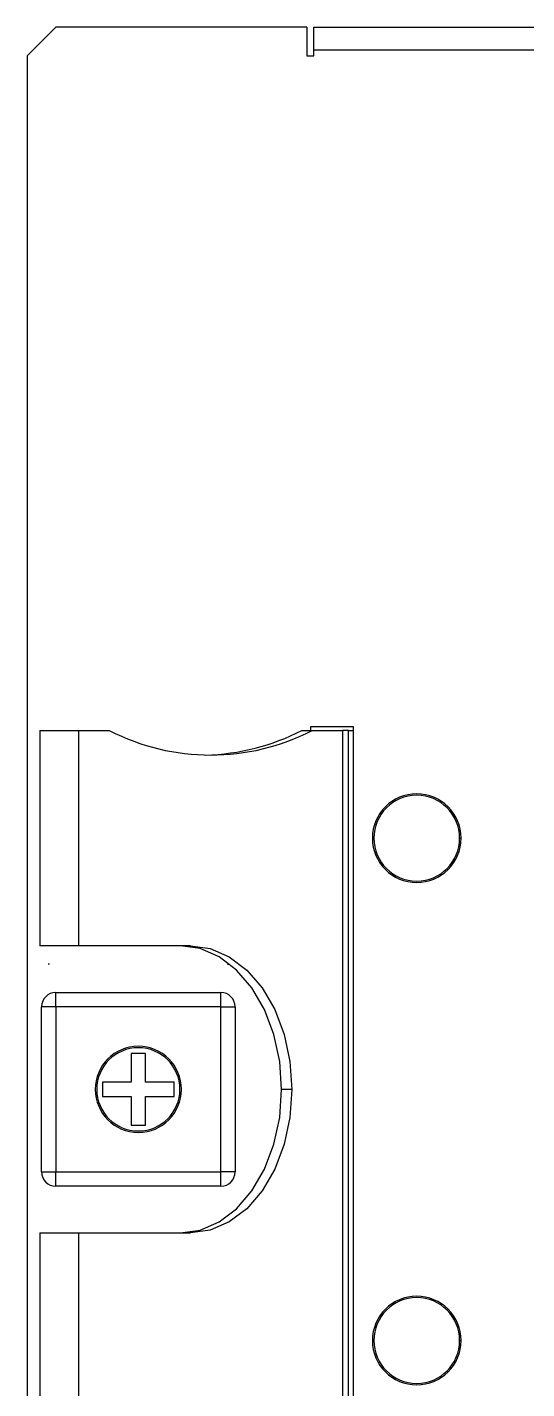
# Model space of a CAD drawing. Header units: millimetres. Extents: x -205 to 4435, y 0 to 4374.
# Drawn here: x 1445 to 1479.9, y 3382.4 to 3477.3 of the extents above; entities that cross this region are included whole.
import ezdxf

# ---------------------------------------------------------------- set-up
doc = ezdxf.new("R2010")
doc.units = ezdxf.units.MM

# ---------------------------------------------------------------- blocks, each defined once
blk = doc.blocks.new('A$Ca0305565')
at = {"color": 7, "linetype": 'Continuous', "lineweight": 25}
for p, q in [((2, 148), (0, 146)), ((19.5, 148), (2, 148)), ((19.5, 148), (19.5, 146)), ((20, 146.4), (20, 148)), ((20, 148), (430, 148)), ((20, 146), (20, 146.4)), ((430, 146.4), (20, 146.4)), ((0, 146), (0, 2)), ((19.5, 146), (20, 146)), ((0.872, 99), (0.872, 84)), ((0.872, 99), (3.604, 99)), ((3.604, 84), (3.604, 99)), ((3.604, 99), (5.725, 99)), ((19.16, 99), (19.867, 99)), ((19.75, 99.25), (19.75, 99)), ((22.75, 99.25), (19.75, 99.25)), ((19.867, 99), (21.988, 99)), ((21.988, 99), (21.988, 49)), ((22.413, 99), (21.988, 99)), ((22.413, 49), (22.413, 99)), ((22.413, 99), (22.75, 99)), ((22.75, 48.75), (22.75, 99.25)), ((24.173, 91.5), (24.074, 91.5)), ((30.155, 91.5), (30.255, 91.5)), ((3.604, 84), (0.872, 84)), ((11.382, 84), (3.604, 84)), ((1.5, 82.732), (1.464, 82.707)), ((1.5, 82.758), (1.5, 82.732)), ((1.536, 82.707), (1.5, 82.732)), ((13.964, 82.707), (14, 82.732)), ((14, 82.758), (14, 82.732)), ((14, 82.732), (14.036, 82.707)), ((2, 79.75), (2, 80.75)), ((2, 80.75), (13.5, 80.75)), ((13.5, 79.75), (13.5, 80.75)), ((1, 68.25), (1, 79.75)), ((2, 79.75), (1, 79.75)), ((2, 79.75), (2, 68.25)), ((13.5, 79.75), (2, 79.75)), ((13.5, 79.75), (14.5, 79.75)), ((13.5, 68.25), (13.5, 79.75)), ((14.5, 79.75), (14.5, 68.25)), ((8.25, 76.5), (7.25, 76.5)), ((7.25, 76.5), (7.25, 74.5)), ((8.25, 74.5), (8.25, 76.5)), ((7.25, 74.5), (5.25, 74.5)), ((5.25, 74.5), (5.25, 73.5)), ((10.25, 74.5), (8.25, 74.5)), ((10.25, 73.5), (10.25, 74.5)), ((18.453, 74), (17.746, 74)), ((5.25, 73.5), (7.25, 73.5)), ((7.25, 73.5), (7.25, 71.5)), ((8.25, 71.5), (8.25, 73.5)), ((8.25, 73.5), (10.25, 73.5)), ((7.25, 71.5), (8.25, 71.5)), ((1, 68.25), (2, 68.25)), ((2, 67.25), (2, 68.25)), ((2, 68.25), (13.5, 68.25)), ((13.5, 67.25), (13.5, 68.25)), ((14.5, 68.25), (13.5, 68.25)), ((13.5, 67.25), (2, 67.25)), ((0.872, 64), (0.872, 49)), ((0.872, 64), (3.604, 64)), ((3.604, 49), (3.604, 64)), ((3.604, 64), (11.382, 64)), ((24.173, 56.5), (24.074, 56.5)), ((30.155, 56.5), (30.255, 56.5))]:
    blk.add_line(p, q, dxfattribs=at)
at = {"color": 7, "linetype": 'Continuous', "lineweight": 25, "flags": 128}
for points in [[(17.746, 74), (17.61, 75.951), (17.208, 77.827), (16.554, 79.556), (15.675, 81.071), (14.603, 82.315), (13.381, 83.239), (12.054, 83.808), (10.675, 84)], [(11.382, 84), (12.761, 83.808), (14.088, 83.239), (15.31, 82.315), (16.382, 81.071), (17.261, 79.556), (17.915, 77.827), (18.317, 75.951), (18.453, 74)], [(10.675, 64), (12.054, 64.192), (13.381, 64.761), (14.603, 65.685), (15.675, 66.929), (16.554, 68.444), (17.208, 70.173), (17.61, 72.049), (17.746, 74)], [(18.453, 74), (18.317, 72.049), (17.915, 70.173), (17.261, 68.444), (16.382, 66.929), (15.31, 65.685), (14.088, 64.761), (12.761, 64.192), (11.382, 64)]]:
    blk.add_lwpolyline(points, dxfattribs=at)
at = {"color": 7, "linetype": 'Continuous', "lineweight": 25}
for centre, radius, start, end in [((12.796, 112.785), 15.493, 242.84461, 297.15539), ((11.996, 113.077), 15.795, 271.61837, 296.9703), ((27.164, 91.5), 3.09, 0, 180), ((27.164, 91.5), 2.991, 0, 180), ((27.164, 91.5), 3.09, 180, 0), ((27.164, 91.5), 2.991, 180, 0), ((2, 79.75), 1, 90, 180), ((13.5, 79.75), 1, 0, 90), ((7.75, 74), 3, 0, 180), ((7.75, 74), 2.9, 0, 180), ((7.75, 74), 3, 180, 0), ((7.75, 74), 2.9, 180, 0), ((2, 68.25), 1, 180, 270), ((13.5, 68.25), 1, 270, 0), ((27.164, 56.5), 3.09, 0, 180), ((27.164, 56.5), 2.991, 0, 180), ((27.164, 56.5), 3.09, 180, 0), ((27.164, 56.5), 2.991, 180, 0)]:
    blk.add_arc(centre, radius, start, end, dxfattribs=at)
blk = doc.blocks.new('*U390')
blk.add_blockref('A$Ca0305565', (-12.005, 536.234))

msp = doc.modelspace()

# ---------------------------------------------------------------- block references
msp.add_blockref('*U390', (1457.036, 2793.022))

doc.saveas('drawing.dxf')
